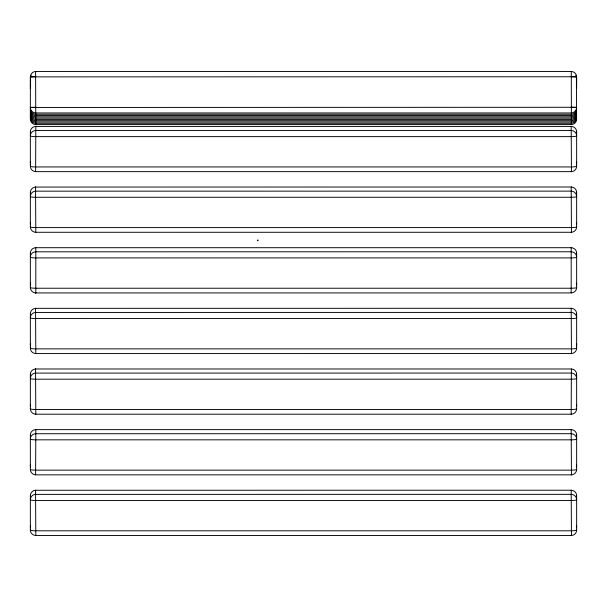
<?xml version="1.0" encoding="UTF-8"?>
<svg xmlns="http://www.w3.org/2000/svg" width="607" height="607" viewBox="0 0 607 607"><rect width="100%" height="100%" fill="white"/><g stroke="black" fill="none" stroke-linecap="round" stroke-linejoin="round"><path stroke-width="0.91" d="M35.585 292.931L571.187 292.915A5.463 5.417 0 0 0 576.65 287.506L576.65 253.111A5.463 5.417 0 0 0 571.187 247.702L35.813 247.702A5.463 5.417 0 0 0 30.35 253.111L30.35 287.506A5.463 5.417 0 0 0 35.813 292.915L35.547 292.915M35.654 368.965L35.813 368.988A5.463 5.417 0 0 0 30.35 374.398L30.35 408.792A5.463 5.417 0 0 0 35.813 414.202L571.187 414.202A5.463 5.417 0 0 0 576.65 408.792L576.65 374.398A5.463 5.417 0 0 0 571.187 368.988L35.547 368.98L35.813 414.24M571.354 171.652L571.187 171.637A5.463 5.417 0 0 0 576.65 166.219L576.65 131.833A5.463 5.417 0 0 0 571.187 126.415L35.813 126.415A5.463 5.417 0 0 0 30.35 131.833L30.35 166.219A5.463 5.417 0 0 0 35.813 171.637L571.453 171.637L571.187 126.37M571.346 474.864L571.187 474.849A5.463 5.417 0 0 0 576.65 469.431L576.65 435.044A5.463 5.417 0 0 0 571.187 429.627L35.813 429.627A5.463 5.417 0 0 0 30.35 435.044L30.35 469.431A5.463 5.417 0 0 0 35.813 474.849L571.453 474.849L571.187 429.581M35.79 130.528L571.187 130.482A5.463 5.417 0 0 1 576.65 135.9A5.463 0.728 0 0 1 571.187 136.628L35.813 136.628A5.463 0.728 0 0 1 30.35 135.9A5.463 5.417 0 0 1 35.813 130.482L35.616 130.513M35.79 191.167L571.187 191.129A5.463 5.417 0 0 1 576.65 196.539A5.463 0.728 0 0 1 571.187 197.267L35.813 197.267A5.463 0.728 0 0 1 30.35 196.539A5.463 5.417 0 0 1 35.813 191.129L35.616 191.159M35.79 251.814L571.187 251.768A5.463 5.417 0 0 1 576.65 257.186A5.463 0.728 0 0 1 571.187 257.907L35.813 257.907A5.463 0.728 0 0 1 30.35 257.186A5.463 5.417 0 0 1 35.813 251.768L35.616 251.799M35.79 312.453L571.187 312.408A5.463 5.417 0 0 1 576.65 317.825A5.463 0.728 0 0 1 571.187 318.554L35.813 318.554A5.463 0.728 0 0 1 30.35 317.825A5.463 5.417 0 0 1 35.813 312.408L35.616 312.438M35.707 373.093L571.187 373.055A5.463 5.417 0 0 1 576.65 378.465A5.463 0.728 0 0 1 571.187 379.193L35.813 379.193A5.463 0.728 0 0 1 30.35 378.465A5.463 5.417 0 0 1 35.813 373.055L35.547 373.062M35.79 433.739L571.187 433.694A5.463 5.417 0 0 1 576.65 439.111A5.463 0.728 0 0 1 571.187 439.832L35.813 439.832A5.463 0.728 0 0 1 30.35 439.111A5.463 5.417 0 0 1 35.813 433.694L35.616 433.724M35.79 494.379L571.187 494.333A5.463 5.417 0 0 1 576.65 499.751A5.463 0.728 0 0 1 571.187 500.479L35.813 500.479A5.463 0.728 0 0 1 30.35 499.751A5.463 5.417 0 0 1 35.813 494.333L35.616 494.371M576.65 107.492L576.62 107.469A5.463 5.455 0 0 1 571.187 112.955L35.813 112.955A5.463 5.455 0 0 1 30.35 107.492L31.367 107.356M576.635 110.057L576.65 110.079A5.463 5.455 0 0 1 571.187 115.535L35.813 115.535A5.463 5.455 0 0 1 30.35 110.079L30.646 110.004M576.354 112.583L576.62 112.636A5.463 5.455 0 0 1 571.187 118.122L35.813 118.122A5.463 5.455 0 0 1 30.35 112.659L30.646 112.583M576.65 115.247L576.62 115.216A5.463 5.455 0 0 1 571.187 120.702L35.813 120.702A5.463 5.455 0 0 1 30.35 115.247L30.646 115.171M576.65 117.826L576.62 117.804A5.463 5.455 0 0 1 571.187 123.289L35.813 123.289A5.463 5.455 0 0 1 30.35 117.826L30.646 117.75M30.646 77.749A5.463 5.455 0 0 0 30.35 79.509L30.646 79.434M30.646 82.916A5.463 5.455 0 0 0 30.35 84.677L30.646 84.608M30.646 85.504A5.463 5.455 0 0 0 30.35 87.264L30.646 87.188M576.65 78.22L576.635 78.235A5.463 5.455 0 0 0 576.354 76.459M576.65 80.807L576.635 80.822A5.463 5.455 0 0 0 576.354 79.039M576.65 83.387L576.635 83.402A5.463 5.455 0 0 0 576.354 81.626M576.65 88.554L576.635 88.569A5.463 5.455 0 0 0 576.354 86.793M576.65 108.782L576.635 108.805A5.463 5.455 0 0 1 571.187 114.245L35.813 114.245A5.463 5.455 0 0 1 30.35 108.782L30.646 108.858M576.65 111.369L576.635 111.385A5.463 5.455 0 0 1 571.187 116.825L35.813 116.825A5.463 5.455 0 0 1 30.35 111.369L30.646 111.445M576.65 116.536L576.635 116.552A5.463 5.455 0 0 1 571.187 121.992L35.813 121.992A5.463 5.455 0 0 1 30.35 116.536L30.646 116.612M576.62 85.997L576.65 85.974A5.463 5.455 0 0 0 576.354 84.206M576.62 113.979L576.65 113.949A5.463 5.455 0 0 1 571.187 119.412L35.813 119.412A5.463 5.455 0 0 1 30.35 113.949L30.646 114.025M30.38 107.469L573.683 107.287M35.616 171.652L35.813 126.37M35.616 232.291L571.453 232.276L571.187 187.009L35.547 187.055L35.813 232.276A5.463 5.417 0 0 1 30.35 226.859L30.35 192.472A5.463 5.417 0 0 1 35.813 187.055L35.654 187.032M571.384 187.039L571.187 187.055A5.463 5.417 0 0 1 576.65 192.472L576.65 226.859A5.463 5.417 0 0 1 571.187 232.276L571.346 232.299M35.616 353.578L571.453 353.562L571.187 308.295L35.547 308.341L35.813 353.562A5.463 5.417 0 0 1 30.35 348.145L30.35 313.758A5.463 5.417 0 0 1 35.813 308.341L35.654 308.318M571.377 308.326L571.187 308.341A5.463 5.417 0 0 1 576.65 313.758L576.65 348.145A5.463 5.417 0 0 1 571.187 353.562L571.346 353.585M35.616 474.864L35.813 429.581M571.384 368.965L571.187 414.24M35.616 535.503L571.453 535.488L571.187 490.221L35.547 490.266L35.813 535.488A5.463 5.417 0 0 1 30.35 530.07L30.35 495.684A5.463 5.417 0 0 1 35.813 490.266L35.654 490.244M571.377 490.251L571.187 490.266A5.463 5.417 0 0 1 576.65 495.684L576.65 530.07A5.463 5.417 0 0 1 571.187 535.488L571.346 535.511M30.57 82.028L30.35 82.097A5.463 5.455 0 0 1 30.646 80.336M576.354 119.192L576.635 76.914A5.463 5.455 0 0 0 571.187 71.467L35.601 71.467L35.79 124.579L571.399 124.579L571.293 71.467M576.475 119.177L576.65 119.124A5.463 5.455 0 0 1 571.187 124.579L571.255 124.579M35.707 124.579L35.813 124.579A5.463 5.455 0 0 1 30.35 119.124L30.35 76.93A5.463 5.455 0 0 1 35.813 71.467L35.745 71.467M31.488 107.356L31.883 107.333M31.883 76.77L30.441 76.884L574.981 76.763M32.019 76.763L35.813 76.694M32.019 107.325L32.474 107.31M32.634 107.302L35.813 107.264M257.459 240.053L257.36 240.744M258.081 240.031L258.005 240.744M571.187 76.694L576.62 76.899L575.117 76.77M571.187 107.264L574.366 107.302M573.858 107.295L576.521 107.447L575.633 107.356M574.526 107.31L574.981 107.325M575.117 107.333L575.512 107.356M576.354 79.434L576.635 79.494A5.463 5.455 0 0 0 576.354 77.749M576.354 84.608L576.635 84.661A5.463 5.455 0 0 0 576.354 82.916M576.354 87.188L576.635 87.249A5.463 5.455 0 0 0 576.354 85.504M576.43 82.028L576.65 82.097A5.463 5.455 0 0 0 576.354 80.336M30.38 78.242L30.35 78.22A5.463 5.455 0 0 1 30.646 76.459M30.38 80.83L30.35 80.807A5.463 5.455 0 0 1 30.646 79.039M30.38 83.409L30.35 83.387A5.463 5.455 0 0 1 30.646 81.626M30.38 85.997L30.35 85.974A5.463 5.455 0 0 1 30.646 84.206M30.38 88.576L30.35 88.554A5.463 5.455 0 0 1 30.646 86.793M571.187 247.656L571.187 292.953M35.813 247.656L35.813 292.953M576.65 408.792A5.463 0.728 0 0 1 571.187 409.513L35.813 409.513A5.463 0.728 0 0 1 30.35 408.792M30.35 374.398A5.463 0.728 0 0 1 30.646 374.162M30.646 404.482A5.463 0.728 0 0 0 30.35 404.717A5.463 5.417 0 0 0 30.646 406.47M576.354 406.47A5.463 5.417 0 0 0 576.65 404.717A5.463 0.728 0 0 0 576.354 404.482M576.354 374.162A5.463 0.728 0 0 1 576.65 374.398M30.646 163.898A5.463 5.417 0 0 1 30.35 162.152A5.463 0.728 0 0 1 30.646 161.917M30.35 131.833A5.463 0.728 0 0 1 30.646 131.598M30.35 166.219A5.463 0.728 0 0 0 35.813 166.948L571.187 166.948A5.463 0.728 0 0 0 576.65 166.219M576.354 131.598A5.463 0.728 0 0 1 576.65 131.833M576.354 163.898A5.463 5.417 0 0 0 576.65 162.152A5.463 0.728 0 0 0 576.354 161.917M30.646 285.184A5.463 5.417 0 0 1 30.35 283.439A5.463 0.728 0 0 1 30.646 283.203M30.35 253.111A5.463 0.728 0 0 1 30.646 252.876M30.35 287.506A5.463 0.728 0 0 0 35.813 288.234L571.187 288.234A5.463 0.728 0 0 0 576.65 287.506M576.354 252.876A5.463 0.728 0 0 1 576.65 253.111M576.354 285.184A5.463 5.417 0 0 0 576.65 283.439A5.463 0.728 0 0 0 576.354 283.203M576.65 348.145A5.463 0.728 0 0 1 571.187 348.873L35.813 348.873A5.463 0.728 0 0 1 30.35 348.145M30.35 313.758A5.463 0.728 0 0 1 30.646 313.523M30.646 343.843A5.463 0.728 0 0 0 30.35 344.078A5.463 5.417 0 0 0 30.646 345.823M576.354 345.823A5.463 5.417 0 0 0 576.65 344.078A5.463 0.728 0 0 0 576.354 343.843M576.354 313.523A5.463 0.728 0 0 1 576.65 313.758M576.65 226.859A5.463 0.728 0 0 1 571.187 227.587L35.813 227.587A5.463 0.728 0 0 1 30.35 226.859M30.35 192.472A5.463 0.728 0 0 1 30.646 192.237M30.646 222.557A5.463 0.728 0 0 0 30.35 222.792A5.463 5.417 0 0 0 30.646 224.544M576.354 224.544A5.463 5.417 0 0 0 576.65 222.792A5.463 0.728 0 0 0 576.354 222.557M576.354 192.237A5.463 0.728 0 0 1 576.65 192.472M576.65 530.07A5.463 0.728 0 0 1 571.187 530.799L35.813 530.799A5.463 0.728 0 0 1 30.35 530.07M30.35 495.684A5.463 0.728 0 0 1 30.646 495.449M30.646 525.768A5.463 0.728 0 0 0 30.35 526.003A5.463 5.417 0 0 0 30.646 527.756M576.354 527.756A5.463 5.417 0 0 0 576.65 526.003A5.463 0.728 0 0 0 576.354 525.768M576.354 495.449A5.463 0.728 0 0 1 576.65 495.684M576.65 469.431A5.463 0.728 0 0 1 571.187 470.159L35.813 470.159A5.463 0.728 0 0 1 30.35 469.431M30.35 435.044A5.463 0.728 0 0 1 30.646 434.809M30.646 465.129A5.463 0.728 0 0 0 30.35 465.364A5.463 5.417 0 0 0 30.646 467.109M576.354 467.109A5.463 5.417 0 0 0 576.65 465.364A5.463 0.728 0 0 0 576.354 465.129M576.354 434.809A5.463 0.728 0 0 1 576.65 435.044M31.048 75.549A5.463 5.455 0 0 1 31.261 75.207M575.74 75.207A5.463 5.455 0 0 1 575.952 75.549"/></g></svg>
